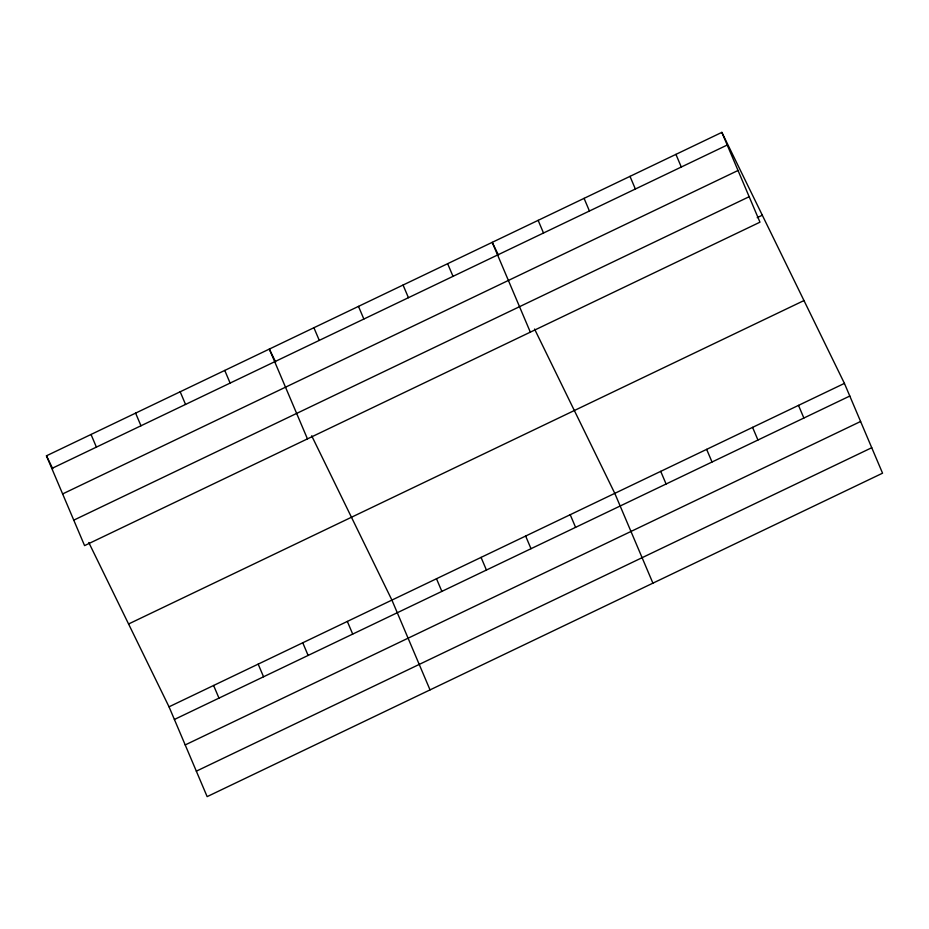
<?xml version="1.0" encoding="UTF-8"?>
<svg xmlns="http://www.w3.org/2000/svg" width="929" height="929" viewBox="0 0 929 929"><rect width="100%" height="100%" fill="white"/><g stroke="black" fill="none" stroke-linecap="round" stroke-linejoin="round"><path stroke-width="1.39" d="M721.856 132.371L759.968 222.182L84.574 545.613L46.45 455.814L721.856 132.371L844.426 383.387L882.55 473.186L207.144 796.629L169.032 706.818L88.789 542.524M51.815 468.471L727.221 145.029M62.626 493.926L738.032 170.483M73.763 520.159L749.169 196.716M757.205 217.653L762.303 215.203M128.574 623.986L803.98 300.555M169.032 706.818L844.426 383.387M174.397 719.476L849.803 396.033M185.208 744.93L860.614 421.487M196.333 771.163L871.739 447.72M498.536 255.289L492.219 242.341L530.331 332.152M534.558 329.052L614.789 493.345L652.913 583.157M275.658 362.02L269.329 349.083L307.453 438.883M311.679 435.794L391.91 600.088L430.034 689.887M46.45 455.814L52.767 468.762M798.499 405.369L803.875 418.027M675.929 154.365L681.294 167.023M752.571 427.363L757.948 440.021M630.001 176.359L635.366 189.017M706.644 449.357L712.02 462.015M584.074 198.353L589.439 211.011M660.716 471.351L666.093 484.009M538.146 220.347L543.511 233.005M570.22 514.701L575.585 527.347M447.639 263.697L453.015 276.343M525.64 536.045L531.005 548.691M403.058 285.04L408.435 297.686M481.059 557.388L486.436 570.046M358.489 306.384L363.854 319.042M436.491 578.744L441.856 591.39M313.909 327.74L319.286 340.386M347.33 621.431L352.706 634.089M224.76 370.427L230.125 383.085M302.761 642.775L308.126 655.433M180.18 391.771L185.545 404.429M258.181 664.13L263.546 676.776M135.599 413.126L140.976 425.772M213.6 685.474L218.977 698.12M91.03 434.47L96.395 447.116"/></g></svg>
